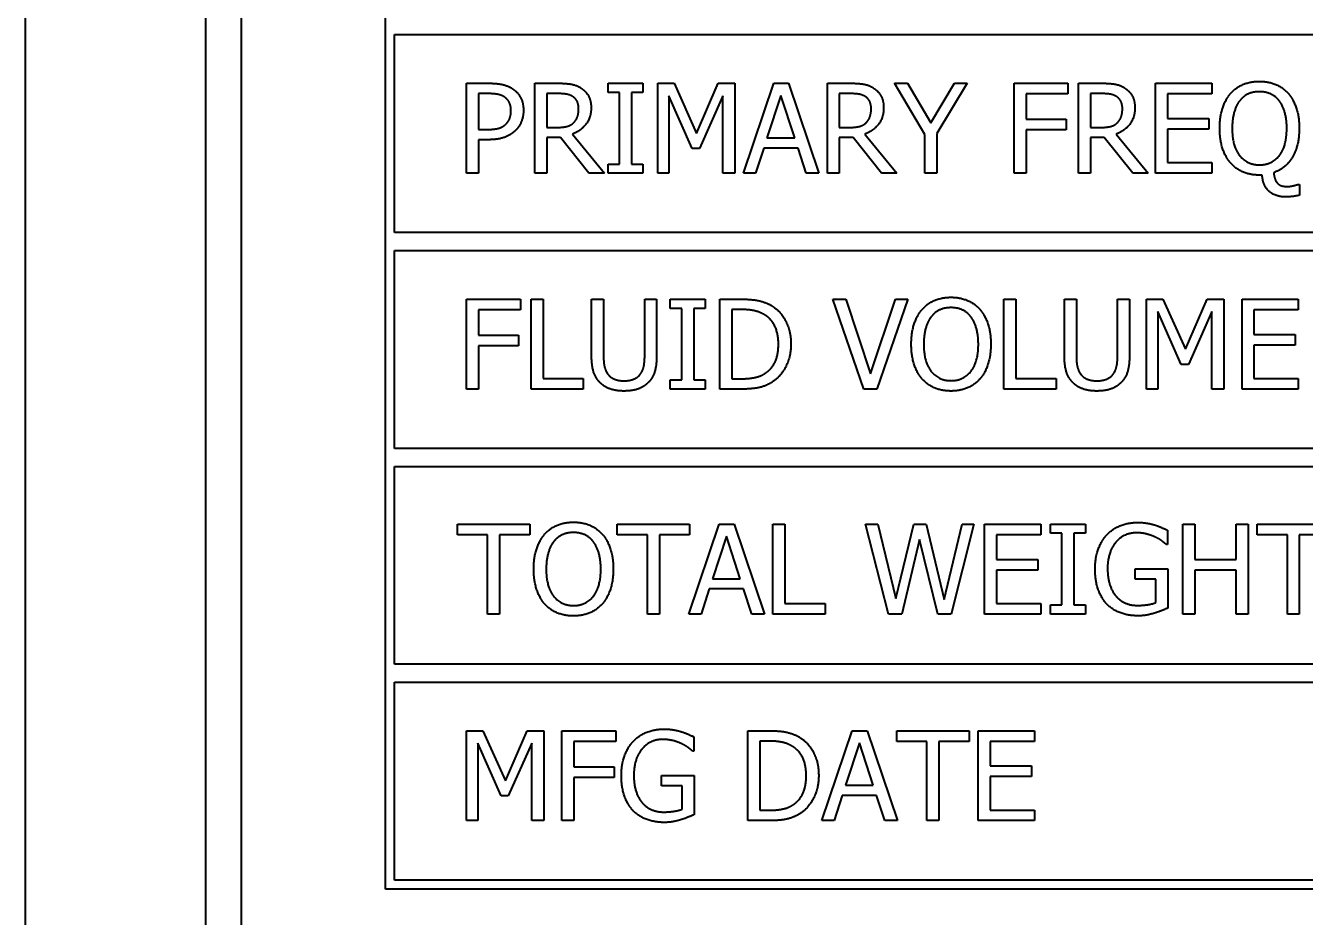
# Model space of a CAD drawing. Header units: millimetres. Extents: x 0 to 5945, y 0 to 4205.
# Drawn here: x 4494.17 to 4529.73, y 1309.2 to 1333.99 of the extents above; entities that cross this region are included whole.
import ezdxf

# ---------------------------------------------------------------- set-up
doc = ezdxf.new("R2010")
doc.units = ezdxf.units.MM
doc.header["$LTSCALE"] = 5
doc.layers.add('가시적인 것(ISO)', color=3, linetype='Continuous', lineweight=40)

msp = doc.modelspace()

# ---------------------------------------------------------------- linework, layer by layer
at = {"layer": '가시적인 것(ISO)'}
for p, q in [((4494.1704, 1277.9862), (4494.1704, 1397.9862)), ((4499.1704, 1387.9862), (4499.1704, 1287.9862)), ((4500.1704, 1288.9023), (4500.1704, 1387.0702)), ((4504.1704, 1309.9862), (4504.1704, 1357.9862)), ((4504.4204, 1328.2362), (4504.4204, 1333.7362)), ((4504.4204, 1333.7362), (4548.9204, 1333.7362)), ((4506.4236, 1329.8836), (4506.4236, 1332.3836)), ((4506.4236, 1332.3836), (4507.0517, 1332.3836)), ((4508.3199, 1332.3836), (4508.9641, 1332.3836)), ((4508.3199, 1329.8836), (4508.3199, 1332.3836)), ((4510.356, 1332.1283), (4510.356, 1332.3836)), ((4510.356, 1332.3836), (4511.3244, 1332.3836)), ((4510.674, 1332.1283), (4510.356, 1332.1283)), ((4510.674, 1330.1388), (4510.674, 1332.1283)), ((4511.3244, 1332.1283), (4511.0063, 1332.1283)), ((4511.0063, 1332.1283), (4511.0063, 1330.1388)), ((4511.3244, 1332.3836), (4511.3244, 1332.1283)), ((4511.7356, 1332.3836), (4512.1894, 1332.3836)), ((4511.7356, 1329.8836), (4511.7356, 1332.3836)), ((4512.1894, 1332.3836), (4512.8134, 1330.9918)), ((4512.8134, 1330.9918), (4513.4171, 1332.3836)), ((4513.4171, 1332.3836), (4513.8791, 1332.3836)), ((4513.8791, 1332.3836), (4513.8791, 1329.8836)), ((4514.1161, 1329.8836), (4514.9589, 1332.3836)), ((4514.9589, 1332.3836), (4515.3681, 1332.3836)), ((4515.3681, 1332.3836), (4516.2109, 1329.8836)), ((4516.4479, 1332.3836), (4517.0922, 1332.3836)), ((4516.4479, 1329.8836), (4516.4479, 1332.3836)), ((4518.3098, 1332.3836), (4518.6785, 1332.3836)), ((4519.1546, 1330.9553), (4518.3098, 1332.3836)), ((4518.6785, 1332.3836), (4519.3227, 1331.2835)), ((4519.3227, 1331.2835), (4519.9791, 1332.3836)), ((4520.3317, 1332.3836), (4519.4868, 1330.9897)), ((4519.9791, 1332.3836), (4520.3317, 1332.3836)), ((4521.6364, 1329.8836), (4521.6364, 1332.3836)), ((4521.6364, 1332.3836), (4523.1315, 1332.3836)), ((4523.1315, 1332.3836), (4523.1315, 1332.0878)), ((4523.4293, 1332.3836), (4524.0735, 1332.3836)), ((4523.4293, 1329.8836), (4523.4293, 1332.3836)), ((4525.5626, 1329.8836), (4525.5626, 1332.3836)), ((4525.5626, 1332.3836), (4527.1266, 1332.3836)), ((4527.1266, 1332.3836), (4527.1266, 1332.0878)), ((4507.0314, 1332.0959), (4506.7559, 1332.0959)), ((4506.7559, 1332.0959), (4506.7559, 1331.0991)), ((4508.9824, 1332.0959), (4508.6522, 1332.0959)), ((4508.6522, 1332.0959), (4508.6522, 1331.1559)), ((4512.6919, 1330.5724), (4512.0456, 1332.0371)), ((4512.0456, 1332.0371), (4512.0456, 1329.8836)), ((4513.5468, 1332.0371), (4512.8945, 1330.5724)), ((4513.5468, 1329.8836), (4513.5468, 1332.0371)), ((4515.1554, 1332.0432), (4514.7705, 1330.8662)), ((4515.5423, 1330.8662), (4515.1554, 1332.0432)), ((4517.1104, 1332.0959), (4516.7802, 1332.0959)), ((4516.7802, 1332.0959), (4516.7802, 1331.1559)), ((4523.1315, 1332.0878), (4521.9686, 1332.0878)), ((4521.9686, 1332.0878), (4521.9686, 1331.3828)), ((4524.0918, 1332.0959), (4523.7616, 1332.0959)), ((4523.7616, 1332.0959), (4523.7616, 1331.1559)), ((4527.1266, 1332.0878), (4525.8949, 1332.0878)), ((4525.8949, 1332.0878), (4525.8949, 1331.403)), ((4525.8949, 1331.403), (4527.0436, 1331.403)), ((4527.0436, 1331.403), (4527.0436, 1331.1072)), ((4506.7559, 1331.0991), (4506.9828, 1331.0991)), ((4508.6522, 1331.1559), (4508.9439, 1331.1559)), ((4516.7802, 1331.1559), (4517.0719, 1331.1559)), ((4521.9686, 1331.3828), (4523.0829, 1331.3828)), ((4523.0829, 1331.087), (4521.9686, 1331.087)), ((4521.9686, 1331.087), (4521.9686, 1329.8836)), ((4523.0829, 1331.3828), (4523.0829, 1331.087)), ((4523.7616, 1331.1559), (4524.0533, 1331.1559)), ((4527.0436, 1331.1072), (4525.8949, 1331.1072)), ((4525.8949, 1331.1072), (4525.8949, 1330.1794)), ((4507.0375, 1330.8155), (4506.7559, 1330.8155)), ((4506.7559, 1330.8155), (4506.7559, 1329.8836)), ((4509.033, 1330.8783), (4508.6522, 1330.8783)), ((4508.6522, 1330.8783), (4508.6522, 1329.8836)), ((4509.8231, 1329.8836), (4509.033, 1330.8783)), ((4509.3653, 1330.9715), (4510.2547, 1329.8836)), ((4514.7705, 1330.8662), (4515.5423, 1330.8662)), ((4517.1611, 1330.8783), (4516.7802, 1330.8783)), ((4516.7802, 1330.8783), (4516.7802, 1329.8836)), ((4517.9512, 1329.8836), (4517.1611, 1330.8783)), ((4517.4933, 1330.9715), (4518.3827, 1329.8836)), ((4519.1546, 1329.8836), (4519.1546, 1330.9553)), ((4519.4868, 1330.9897), (4519.4868, 1329.8836)), ((4524.1424, 1330.8783), (4523.7616, 1330.8783)), ((4523.7616, 1330.8783), (4523.7616, 1329.8836)), ((4524.9325, 1329.8836), (4524.1424, 1330.8783)), ((4524.4747, 1330.9715), (4525.3641, 1329.8836)), ((4512.8945, 1330.5724), (4512.6919, 1330.5724)), ((4514.6793, 1330.5825), (4514.4524, 1329.8836)), ((4515.6335, 1330.5825), (4514.6793, 1330.5825)), ((4515.8604, 1329.8836), (4515.6335, 1330.5825)), ((4510.356, 1329.8836), (4510.356, 1330.1388)), ((4510.356, 1330.1388), (4510.674, 1330.1388)), ((4511.0063, 1330.1388), (4511.3244, 1330.1388)), ((4511.3244, 1330.1388), (4511.3244, 1329.8836)), ((4525.8949, 1330.1794), (4527.1266, 1330.1794)), ((4527.1266, 1330.1794), (4527.1266, 1329.8836)), ((4506.7559, 1329.8836), (4506.4236, 1329.8836)), ((4508.6522, 1329.8836), (4508.3199, 1329.8836)), ((4510.2547, 1329.8836), (4509.8231, 1329.8836)), ((4511.3244, 1329.8836), (4510.356, 1329.8836)), ((4512.0456, 1329.8836), (4511.7356, 1329.8836)), ((4513.8791, 1329.8836), (4513.5468, 1329.8836)), ((4514.4524, 1329.8836), (4514.1161, 1329.8836)), ((4516.2109, 1329.8836), (4515.8604, 1329.8836)), ((4516.7802, 1329.8836), (4516.4479, 1329.8836)), ((4518.3827, 1329.8836), (4517.9512, 1329.8836)), ((4519.4868, 1329.8836), (4519.1546, 1329.8836)), ((4521.9686, 1329.8836), (4521.6364, 1329.8836)), ((4523.7616, 1329.8836), (4523.4293, 1329.8836)), ((4525.3641, 1329.8836), (4524.9325, 1329.8836)), ((4527.1266, 1329.8836), (4525.5626, 1329.8836)), ((4528.5306, 1329.8309), (4528.4536, 1329.8309)), ((4529.5233, 1329.5736), (4529.5679, 1329.5736)), ((4529.5679, 1329.5736), (4529.5679, 1329.2717)), ((4548.9204, 1328.2362), (4504.4204, 1328.2362)), ((4504.4204, 1322.2362), (4504.4204, 1327.7362)), ((4504.4204, 1327.7362), (4548.9204, 1327.7362)), ((4506.4236, 1323.8836), (4506.4236, 1326.3836)), ((4506.4236, 1326.3836), (4507.9188, 1326.3836)), ((4507.9188, 1326.0878), (4506.7559, 1326.0878)), ((4506.7559, 1326.0878), (4506.7559, 1325.3828)), ((4507.9188, 1326.3836), (4507.9188, 1326.0878)), ((4508.2166, 1323.8836), (4508.2166, 1326.3836)), ((4508.2166, 1326.3836), (4508.5488, 1326.3836)), ((4508.5488, 1326.3836), (4508.5488, 1324.1794)), ((4509.8961, 1324.8236), (4509.8961, 1326.3836)), ((4509.8961, 1326.3836), (4510.2283, 1326.3836)), ((4510.2283, 1326.3836), (4510.2283, 1324.8236)), ((4511.373, 1324.8155), (4511.373, 1326.3836)), ((4511.373, 1326.3836), (4511.7052, 1326.3836)), ((4511.7052, 1326.3836), (4511.7052, 1324.8236)), ((4512.0841, 1326.1283), (4512.0841, 1326.3836)), ((4512.0841, 1326.3836), (4513.0525, 1326.3836)), ((4512.4022, 1326.1283), (4512.0841, 1326.1283)), ((4512.4022, 1324.1388), (4512.4022, 1326.1283)), ((4513.0525, 1326.1283), (4512.7344, 1326.1283)), ((4512.7344, 1326.1283), (4512.7344, 1324.1388)), ((4513.0525, 1326.3836), (4513.0525, 1326.1283)), ((4513.4637, 1326.3836), (4514.033, 1326.3836)), ((4513.4637, 1323.8836), (4513.4637, 1326.3836)), ((4514.0492, 1326.0959), (4513.796, 1326.0959)), ((4513.796, 1326.0959), (4513.796, 1324.1713)), ((4517.4629, 1323.8836), (4516.6019, 1326.3836)), ((4516.6019, 1326.3836), (4516.9585, 1326.3836)), ((4516.9585, 1326.3836), (4517.6513, 1324.307)), ((4517.6513, 1324.307), (4518.3442, 1326.3836)), ((4518.6825, 1326.3836), (4517.8215, 1323.8836)), ((4518.3442, 1326.3836), (4518.6825, 1326.3836)), ((4521.3547, 1323.8836), (4521.3547, 1326.3836)), ((4521.3547, 1326.3836), (4521.687, 1326.3836)), ((4521.687, 1326.3836), (4521.687, 1324.1794)), ((4523.0342, 1324.8236), (4523.0342, 1326.3836)), ((4523.0342, 1326.3836), (4523.3665, 1326.3836)), ((4523.3665, 1326.3836), (4523.3665, 1324.8236)), ((4524.5112, 1324.8155), (4524.5112, 1326.3836)), ((4524.5112, 1326.3836), (4524.8434, 1326.3836)), ((4524.8434, 1326.3836), (4524.8434, 1324.8236)), ((4525.3195, 1326.3836), (4525.7733, 1326.3836)), ((4525.3195, 1323.8836), (4525.3195, 1326.3836)), ((4525.7733, 1326.3836), (4526.3973, 1324.9918)), ((4526.3973, 1324.9918), (4527.001, 1326.3836)), ((4527.001, 1326.3836), (4527.4629, 1326.3836)), ((4527.4629, 1326.3836), (4527.4629, 1323.8836)), ((4527.9694, 1323.8836), (4527.9694, 1326.3836)), ((4527.9694, 1326.3836), (4529.5334, 1326.3836)), ((4529.5334, 1326.0878), (4528.3017, 1326.0878)), ((4528.3017, 1326.0878), (4528.3017, 1325.403)), ((4529.5334, 1326.3836), (4529.5334, 1326.0878)), ((4526.2757, 1324.5724), (4525.6295, 1326.0371)), ((4525.6295, 1326.0371), (4525.6295, 1323.8836)), ((4527.1307, 1326.0371), (4526.4783, 1324.5724)), ((4527.1307, 1323.8836), (4527.1307, 1326.0371)), ((4506.7559, 1325.3828), (4507.8701, 1325.3828)), ((4507.8701, 1325.3828), (4507.8701, 1325.087)), ((4528.3017, 1325.403), (4529.4504, 1325.403)), ((4529.4504, 1325.403), (4529.4504, 1325.1072)), ((4507.8701, 1325.087), (4506.7559, 1325.087)), ((4506.7559, 1325.087), (4506.7559, 1323.8836)), ((4529.4504, 1325.1072), (4528.3017, 1325.1072)), ((4528.3017, 1325.1072), (4528.3017, 1324.1794)), ((4526.4783, 1324.5724), (4526.2757, 1324.5724)), ((4508.5488, 1324.1794), (4509.6651, 1324.1794)), ((4509.6651, 1324.1794), (4509.6651, 1323.8836)), ((4512.0841, 1323.8836), (4512.0841, 1324.1388)), ((4512.0841, 1324.1388), (4512.4022, 1324.1388)), ((4512.7344, 1324.1388), (4513.0525, 1324.1388)), ((4513.0525, 1324.1388), (4513.0525, 1323.8836)), ((4513.796, 1324.1713), (4514.0492, 1324.1713)), ((4521.687, 1324.1794), (4522.8033, 1324.1794)), ((4522.8033, 1324.1794), (4522.8033, 1323.8836)), ((4528.3017, 1324.1794), (4529.5334, 1324.1794)), ((4529.5334, 1324.1794), (4529.5334, 1323.8836)), ((4506.7559, 1323.8836), (4506.4236, 1323.8836)), ((4509.6651, 1323.8836), (4508.2166, 1323.8836)), ((4513.0525, 1323.8836), (4512.0841, 1323.8836)), ((4514.0391, 1323.8836), (4513.4637, 1323.8836)), ((4517.8215, 1323.8836), (4517.4629, 1323.8836)), ((4522.8033, 1323.8836), (4521.3547, 1323.8836)), ((4525.6295, 1323.8836), (4525.3195, 1323.8836)), ((4527.4629, 1323.8836), (4527.1307, 1323.8836)), ((4529.5334, 1323.8836), (4527.9694, 1323.8836)), ((4548.9204, 1322.2362), (4504.4204, 1322.2362)), ((4504.4204, 1316.2362), (4504.4204, 1321.7362)), ((4504.4204, 1321.7362), (4548.9204, 1321.7362)), ((4506.1684, 1319.8378), (4506.1684, 1320.1336)), ((4506.1684, 1320.1336), (4508.1781, 1320.1336)), ((4508.1781, 1320.1336), (4508.1781, 1319.8378)), ((4510.6092, 1319.8378), (4510.6092, 1320.1336)), ((4510.6092, 1320.1336), (4512.6189, 1320.1336)), ((4512.6027, 1317.6336), (4513.4455, 1320.1336)), ((4512.6189, 1320.1336), (4512.6189, 1319.8378)), ((4513.4455, 1320.1336), (4513.8547, 1320.1336)), ((4513.8547, 1320.1336), (4514.6975, 1317.6336)), ((4514.9346, 1317.6336), (4514.9346, 1320.1336)), ((4514.9346, 1320.1336), (4515.2668, 1320.1336)), ((4515.2668, 1320.1336), (4515.2668, 1317.9294)), ((4518.1477, 1317.6336), (4517.5095, 1320.1336)), ((4517.5095, 1320.1336), (4517.8519, 1320.1336)), ((4517.8519, 1320.1336), (4518.3543, 1318.061)), ((4518.3543, 1318.061), (4518.8527, 1320.1336)), ((4518.8527, 1320.1336), (4519.1911, 1320.1336)), ((4519.1911, 1320.1336), (4519.6935, 1318.0367)), ((4519.6935, 1318.0367), (4520.1939, 1320.1336)), ((4520.5201, 1320.1336), (4519.892, 1317.6336)), ((4520.1939, 1320.1336), (4520.5201, 1320.1336)), ((4520.8179, 1317.6336), (4520.8179, 1320.1336)), ((4520.8179, 1320.1336), (4522.3819, 1320.1336)), ((4522.3819, 1320.1336), (4522.3819, 1319.8378)), ((4522.6493, 1319.8783), (4522.6493, 1320.1336)), ((4522.6493, 1320.1336), (4523.6177, 1320.1336)), ((4523.6177, 1320.1336), (4523.6177, 1319.8783)), ((4526.3244, 1317.6336), (4526.3244, 1320.1336)), ((4526.3244, 1320.1336), (4526.6566, 1320.1336)), ((4526.6566, 1320.1336), (4526.6566, 1319.153)), ((4527.8073, 1319.153), (4527.8073, 1320.1336)), ((4527.8073, 1320.1336), (4528.1396, 1320.1336)), ((4528.1396, 1320.1336), (4528.1396, 1317.6336)), ((4528.3908, 1319.8378), (4528.3908, 1320.1336)), ((4528.3908, 1320.1336), (4530.4005, 1320.1336)), ((4507.0071, 1319.8378), (4506.1684, 1319.8378)), ((4507.0071, 1317.6336), (4507.0071, 1319.8378)), ((4507.3394, 1319.8378), (4507.3394, 1317.6336)), ((4508.1781, 1319.8378), (4507.3394, 1319.8378)), ((4511.4479, 1319.8378), (4510.6092, 1319.8378)), ((4511.4479, 1317.6336), (4511.4479, 1319.8378)), ((4512.6189, 1319.8378), (4511.7802, 1319.8378)), ((4511.7802, 1319.8378), (4511.7802, 1317.6336)), ((4513.642, 1319.7932), (4513.2571, 1318.6162)), ((4514.029, 1318.6162), (4513.642, 1319.7932)), ((4519.0107, 1319.7081), (4518.5164, 1317.6336)), ((4519.5193, 1317.6336), (4519.0107, 1319.7081)), ((4522.3819, 1319.8378), (4521.1501, 1319.8378)), ((4521.1501, 1319.8378), (4521.1501, 1319.153)), ((4522.9674, 1319.8783), (4522.6493, 1319.8783)), ((4522.9674, 1317.8888), (4522.9674, 1319.8783)), ((4523.6177, 1319.8783), (4523.2996, 1319.8783)), ((4523.2996, 1319.8783), (4523.2996, 1317.8888)), ((4525.8969, 1319.9634), (4525.8969, 1319.5623)), ((4529.2295, 1319.8378), (4528.3908, 1319.8378)), ((4529.2295, 1317.6336), (4529.2295, 1319.8378)), ((4529.5618, 1319.8378), (4529.5618, 1317.6336)), ((4530.4005, 1319.8378), (4529.5618, 1319.8378)), ((4525.8969, 1319.5623), (4525.8685, 1319.5623)), ((4521.1501, 1319.153), (4522.2988, 1319.153)), ((4522.2988, 1319.153), (4522.2988, 1318.8572)), ((4526.6566, 1319.153), (4527.8073, 1319.153)), ((4513.2571, 1318.6162), (4514.029, 1318.6162)), ((4521.1501, 1318.8572), (4521.1501, 1317.9294)), ((4522.2988, 1318.8572), (4521.1501, 1318.8572)), ((4524.9994, 1318.5999), (4524.9994, 1318.8917)), ((4524.9994, 1318.8917), (4525.907, 1318.8917)), ((4525.5788, 1318.5999), (4524.9994, 1318.5999)), ((4525.5788, 1317.9537), (4525.5788, 1318.5999)), ((4525.907, 1318.8917), (4525.907, 1317.7997)), ((4527.8073, 1318.8572), (4526.6566, 1318.8572)), ((4526.6566, 1318.8572), (4526.6566, 1317.6336)), ((4527.8073, 1317.6336), (4527.8073, 1318.8572)), ((4513.1659, 1318.3325), (4512.939, 1317.6336)), ((4514.1201, 1318.3325), (4513.1659, 1318.3325)), ((4514.347, 1317.6336), (4514.1201, 1318.3325)), ((4515.2668, 1317.9294), (4516.3831, 1317.9294)), ((4516.3831, 1317.9294), (4516.3831, 1317.6336)), ((4521.1501, 1317.9294), (4522.3819, 1317.9294)), ((4522.3819, 1317.9294), (4522.3819, 1317.6336)), ((4522.6493, 1317.6336), (4522.6493, 1317.8888)), ((4522.6493, 1317.8888), (4522.9674, 1317.8888)), ((4523.2996, 1317.8888), (4523.6177, 1317.8888)), ((4523.6177, 1317.8888), (4523.6177, 1317.6336)), ((4507.3394, 1317.6336), (4507.0071, 1317.6336)), ((4511.7802, 1317.6336), (4511.4479, 1317.6336)), ((4512.939, 1317.6336), (4512.6027, 1317.6336)), ((4514.6975, 1317.6336), (4514.347, 1317.6336)), ((4516.3831, 1317.6336), (4514.9346, 1317.6336)), ((4518.5164, 1317.6336), (4518.1477, 1317.6336)), ((4519.892, 1317.6336), (4519.5193, 1317.6336)), ((4522.3819, 1317.6336), (4520.8179, 1317.6336)), ((4523.6177, 1317.6336), (4522.6493, 1317.6336)), ((4526.6566, 1317.6336), (4526.3244, 1317.6336)), ((4528.1396, 1317.6336), (4527.8073, 1317.6336)), ((4529.5618, 1317.6336), (4529.2295, 1317.6336)), ((4548.9204, 1316.2362), (4504.4204, 1316.2362)), ((4504.4204, 1310.2362), (4504.4204, 1315.7362)), ((4504.4204, 1315.7362), (4548.9204, 1315.7362)), ((4506.4236, 1311.8917), (4506.4236, 1314.3917)), ((4506.4236, 1314.3917), (4506.8774, 1314.3917)), ((4506.8774, 1314.3917), (4507.5014, 1312.9999)), ((4507.5014, 1312.9999), (4508.1052, 1314.3917)), ((4508.1052, 1314.3917), (4508.5671, 1314.3917)), ((4508.5671, 1314.3917), (4508.5671, 1311.8917)), ((4509.0735, 1311.8917), (4509.0735, 1314.3917)), ((4509.0735, 1314.3917), (4510.5687, 1314.3917)), ((4510.5687, 1314.3917), (4510.5687, 1314.0959)), ((4514.2356, 1311.8917), (4514.2356, 1314.3917)), ((4514.2356, 1314.3917), (4514.8049, 1314.3917)), ((4516.298, 1311.8917), (4517.1408, 1314.3917)), ((4517.1408, 1314.3917), (4517.55, 1314.3917)), ((4517.55, 1314.3917), (4518.3928, 1311.8917)), ((4518.3746, 1314.0959), (4518.3746, 1314.3917)), ((4518.3746, 1314.3917), (4520.3843, 1314.3917)), ((4520.3843, 1314.3917), (4520.3843, 1314.0959)), ((4520.6376, 1311.8917), (4520.6376, 1314.3917)), ((4520.6376, 1314.3917), (4522.2016, 1314.3917)), ((4522.2016, 1314.3917), (4522.2016, 1314.0959)), ((4507.3799, 1312.5805), (4506.7336, 1314.0452)), ((4506.7336, 1314.0452), (4506.7336, 1311.8917)), ((4508.2348, 1314.0452), (4507.5825, 1312.5805)), ((4508.2348, 1311.8917), (4508.2348, 1314.0452)), ((4510.5687, 1314.0959), (4509.4058, 1314.0959)), ((4509.4058, 1314.0959), (4509.4058, 1313.3909)), ((4512.7344, 1314.2215), (4512.7344, 1313.8204)), ((4514.5679, 1314.104), (4514.5679, 1312.1794)), ((4514.8211, 1314.104), (4514.5679, 1314.104)), ((4517.3373, 1314.0513), (4516.9524, 1312.8743)), ((4517.7243, 1312.8743), (4517.3373, 1314.0513)), ((4519.2133, 1314.0959), (4518.3746, 1314.0959)), ((4519.2133, 1311.8917), (4519.2133, 1314.0959)), ((4519.5456, 1314.0959), (4519.5456, 1311.8917)), ((4520.3843, 1314.0959), (4519.5456, 1314.0959)), ((4522.2016, 1314.0959), (4520.9698, 1314.0959)), ((4520.9698, 1314.0959), (4520.9698, 1313.4111)), ((4512.7344, 1313.8204), (4512.706, 1313.8204)), ((4509.4058, 1313.3909), (4510.5201, 1313.3909)), ((4510.5201, 1313.3909), (4510.5201, 1313.0951)), ((4520.9698, 1313.4111), (4522.1185, 1313.4111)), ((4522.1185, 1313.4111), (4522.1185, 1313.1153)), ((4510.5201, 1313.0951), (4509.4058, 1313.0951)), ((4509.4058, 1313.0951), (4509.4058, 1311.8917)), ((4511.8369, 1312.858), (4511.8369, 1313.1498)), ((4511.8369, 1313.1498), (4512.7445, 1313.1498)), ((4512.7445, 1313.1498), (4512.7445, 1312.0578)), ((4522.1185, 1313.1153), (4520.9698, 1313.1153)), ((4520.9698, 1313.1153), (4520.9698, 1312.1875)), ((4507.5825, 1312.5805), (4507.3799, 1312.5805)), ((4512.4163, 1312.858), (4511.8369, 1312.858)), ((4512.4163, 1312.2118), (4512.4163, 1312.858)), ((4516.8612, 1312.5906), (4516.6343, 1311.8917)), ((4517.8154, 1312.5906), (4516.8612, 1312.5906)), ((4516.9524, 1312.8743), (4517.7243, 1312.8743)), ((4518.0423, 1311.8917), (4517.8154, 1312.5906)), ((4520.9698, 1312.1875), (4522.2016, 1312.1875)), ((4522.2016, 1312.1875), (4522.2016, 1311.8917)), ((4506.7336, 1311.8917), (4506.4236, 1311.8917)), ((4508.5671, 1311.8917), (4508.2348, 1311.8917)), ((4509.4058, 1311.8917), (4509.0735, 1311.8917)), ((4514.811, 1311.8917), (4514.2356, 1311.8917)), ((4514.5679, 1312.1794), (4514.8211, 1312.1794)), ((4516.6343, 1311.8917), (4516.298, 1311.8917)), ((4518.3928, 1311.8917), (4518.0423, 1311.8917)), ((4519.5456, 1311.8917), (4519.2133, 1311.8917)), ((4522.2016, 1311.8917), (4520.6376, 1311.8917)), ((4548.9204, 1310.2362), (4504.4204, 1310.2362)), ((4549.1704, 1309.9862), (4504.1704, 1309.9862))]:
    msp.add_line(p, q, dxfattribs=at)
for points in [[(4507.0517, 1332.3836), (4507.2745, 1332.3836), (4507.5865, 1332.3106), (4507.706, 1332.2276)], [(4507.706, 1332.2276), (4507.8458, 1332.1324), (4508.0039, 1331.8386), (4508.0039, 1331.6299)], [(4508.9641, 1332.3836), (4509.1789, 1332.3836), (4509.4686, 1332.337), (4509.6003, 1332.2519)], [(4509.6003, 1332.2519), (4509.732, 1332.1668), (4509.8839, 1331.9014), (4509.8839, 1331.7049)], [(4517.0922, 1332.3836), (4517.3069, 1332.3836), (4517.5966, 1332.337), (4517.7283, 1332.2519)], [(4517.7283, 1332.2519), (4517.86, 1332.1668), (4518.012, 1331.9014), (4518.012, 1331.7049)], [(4524.0735, 1332.3836), (4524.2883, 1332.3836), (4524.578, 1332.337), (4524.7097, 1332.2519)], [(4524.7097, 1332.2519), (4524.8414, 1332.1668), (4524.9933, 1331.9014), (4524.9933, 1331.7049)], [(4527.6493, 1332.0959), (4527.7952, 1332.264), (4528.2024, 1332.4362), (4528.4536, 1332.4362)], [(4528.4556, 1332.1486), (4528.2753, 1332.1486), (4528.0039, 1332.023), (4527.9005, 1331.8892)], [(4528.4536, 1332.4362), (4528.7089, 1332.4362), (4529.1181, 1332.258), (4529.2599, 1332.0959)], [(4529.0087, 1331.8892), (4528.9094, 1332.0189), (4528.6299, 1332.1486), (4528.4556, 1332.1486)], [(4507.4771, 1332.0007), (4507.3981, 1332.0533), (4507.1874, 1332.0959), (4507.0314, 1332.0959)], [(4507.6574, 1331.6198), (4507.6574, 1331.7495), (4507.5683, 1331.9399), (4507.4771, 1332.0007)], [(4509.3795, 1332.0108), (4509.3086, 1332.0574), (4509.1201, 1332.0959), (4508.9824, 1332.0959)], [(4509.5375, 1331.6785), (4509.5375, 1331.7879), (4509.4605, 1331.9561), (4509.3795, 1332.0108)], [(4517.5075, 1332.0108), (4517.4366, 1332.0574), (4517.2482, 1332.0959), (4517.1104, 1332.0959)], [(4517.6655, 1331.6785), (4517.6655, 1331.7879), (4517.5885, 1331.9561), (4517.5075, 1332.0108)], [(4524.4889, 1332.0108), (4524.418, 1332.0574), (4524.2295, 1332.0959), (4524.0918, 1332.0959)], [(4524.6469, 1331.6785), (4524.6469, 1331.7879), (4524.5699, 1331.9561), (4524.4889, 1332.0108)], [(4527.3495, 1331.1315), (4527.3495, 1331.4476), (4527.5055, 1331.9257), (4527.6493, 1332.0959)], [(4527.9005, 1331.8892), (4527.8013, 1331.7616), (4527.6959, 1331.3747), (4527.6959, 1331.1315)], [(4529.2133, 1331.1315), (4529.2133, 1331.3807), (4529.106, 1331.7636), (4529.0087, 1331.8892)], [(4529.2599, 1332.0959), (4529.4017, 1331.9318), (4529.5598, 1331.4435), (4529.5598, 1331.1315)], [(4507.5156, 1331.2491), (4507.5906, 1331.324), (4507.6574, 1331.5003), (4507.6574, 1331.6198)], [(4508.0039, 1331.6299), (4508.0039, 1331.4679), (4507.8884, 1331.1761), (4507.7851, 1331.0748)], [(4509.8839, 1331.7049), (4509.8839, 1331.4314), (4509.6043, 1331.0606), (4509.3653, 1330.9715)], [(4509.3957, 1331.2855), (4509.4686, 1331.3544), (4509.5375, 1331.5489), (4509.5375, 1331.6785)], [(4518.012, 1331.7049), (4518.012, 1331.4314), (4517.7324, 1331.0606), (4517.4933, 1330.9715)], [(4517.5237, 1331.2855), (4517.5966, 1331.3544), (4517.6655, 1331.5489), (4517.6655, 1331.6785)], [(4524.9933, 1331.7049), (4524.9933, 1331.4314), (4524.7137, 1331.0606), (4524.4747, 1330.9715)], [(4524.5051, 1331.2855), (4524.578, 1331.3544), (4524.6469, 1331.5489), (4524.6469, 1331.6785)], [(4506.9828, 1331.0991), (4507.1854, 1331.0991), (4507.4346, 1331.164), (4507.5156, 1331.2491)], [(4507.7851, 1331.0748), (4507.6554, 1330.9472), (4507.3049, 1330.8155), (4507.0375, 1330.8155)], [(4508.9439, 1331.1559), (4509.0877, 1331.1559), (4509.3167, 1331.2065), (4509.3957, 1331.2855)], [(4517.0719, 1331.1559), (4517.2158, 1331.1559), (4517.4447, 1331.2065), (4517.5237, 1331.2855)], [(4524.0533, 1331.1559), (4524.1971, 1331.1559), (4524.4261, 1331.2065), (4524.5051, 1331.2855)], [(4527.6473, 1330.1713), (4527.5035, 1330.3374), (4527.3495, 1330.8236), (4527.3495, 1331.1315)], [(4527.6959, 1331.1315), (4527.6959, 1330.6392), (4528.1092, 1330.1145), (4528.4556, 1330.1145)], [(4528.4556, 1330.1145), (4528.8021, 1330.1145), (4529.2133, 1330.6392), (4529.2133, 1331.1315)], [(4529.5598, 1331.1315), (4529.5598, 1330.6453), (4529.1809, 1330.0132), (4528.8507, 1329.9018)], [(4528.4536, 1329.8309), (4528.2004, 1329.8309), (4527.7932, 1330.0031), (4527.6473, 1330.1713)], [(4529.1789, 1329.2251), (4528.8973, 1329.2251), (4528.5468, 1329.5392), (4528.5306, 1329.8309)], [(4528.8507, 1329.9018), (4528.8588, 1329.8086), (4528.9074, 1329.6587), (4528.9459, 1329.6162)], [(4528.9459, 1329.6162), (4528.9925, 1329.5635), (4529.1201, 1329.5149), (4529.2336, 1329.5149)], [(4529.5679, 1329.2717), (4529.4767, 1329.2495), (4529.2782, 1329.2251), (4529.1789, 1329.2251)], [(4529.2336, 1329.5149), (4529.3005, 1329.5149), (4529.4828, 1329.5574), (4529.5233, 1329.5736)], [(4519.0796, 1326.0979), (4519.2255, 1326.264), (4519.6327, 1326.4362), (4519.8839, 1326.4362)], [(4519.8839, 1326.4362), (4520.1392, 1326.4362), (4520.5484, 1326.258), (4520.6902, 1326.0979)], [(4514.033, 1326.3836), (4514.3855, 1326.3836), (4514.7867, 1326.2782), (4514.9285, 1326.185)], [(4514.7097, 1325.946), (4514.576, 1326.025), (4514.2741, 1326.0959), (4514.0492, 1326.0959)], [(4514.9285, 1326.185), (4515.1696, 1326.025), (4515.435, 1325.4962), (4515.435, 1325.1315)], [(4518.7798, 1325.1336), (4518.7798, 1325.4476), (4518.9358, 1325.9257), (4519.0796, 1326.0979)], [(4519.8859, 1326.1486), (4519.7056, 1326.1486), (4519.4342, 1326.023), (4519.3308, 1325.8892)], [(4520.439, 1325.8892), (4520.3398, 1326.0189), (4520.0602, 1326.1486), (4519.8859, 1326.1486)], [(4520.6902, 1326.0979), (4520.8321, 1325.9318), (4520.9901, 1325.4456), (4520.9901, 1325.1336)], [(4515.0885, 1325.1356), (4515.0885, 1325.4233), (4514.8981, 1325.8305), (4514.7097, 1325.946)], [(4519.3308, 1325.8892), (4519.2316, 1325.7616), (4519.1262, 1325.3767), (4519.1262, 1325.1336)], [(4520.6436, 1325.1336), (4520.6436, 1325.3807), (4520.5363, 1325.7636), (4520.439, 1325.8892)], [(4514.7401, 1324.3374), (4514.9143, 1324.4549), (4515.0885, 1324.8439), (4515.0885, 1325.1356)], [(4515.435, 1325.1315), (4515.435, 1324.7892), (4515.1574, 1324.2381), (4514.9244, 1324.0841)], [(4519.0776, 1324.1713), (4518.9338, 1324.3374), (4518.7798, 1324.8256), (4518.7798, 1325.1336)], [(4519.1262, 1325.1336), (4519.1262, 1324.6413), (4519.5395, 1324.1186), (4519.8859, 1324.1186)], [(4519.8859, 1324.1186), (4520.2324, 1324.1186), (4520.6436, 1324.6413), (4520.6436, 1325.1336)], [(4520.9901, 1325.1336), (4520.9901, 1324.8297), (4520.8361, 1324.3374), (4520.6902, 1324.1713)], [(4510.1351, 1324.0619), (4510.0035, 1324.1915), (4509.8961, 1324.5562), (4509.8961, 1324.8236)], [(4510.2283, 1324.8236), (4510.2283, 1324.6494), (4510.2729, 1324.4144), (4510.3357, 1324.3191)], [(4511.2656, 1324.3191), (4511.3284, 1324.4144), (4511.373, 1324.6473), (4511.373, 1324.8155)], [(4511.7052, 1324.8236), (4511.7052, 1324.5623), (4511.5999, 1324.1895), (4511.4662, 1324.0619)], [(4523.2733, 1324.0619), (4523.1416, 1324.1915), (4523.0342, 1324.5562), (4523.0342, 1324.8236)], [(4523.3665, 1324.8236), (4523.3665, 1324.6494), (4523.4111, 1324.4144), (4523.4739, 1324.3191)], [(4524.4038, 1324.3191), (4524.4666, 1324.4144), (4524.5112, 1324.6473), (4524.5112, 1324.8155)], [(4524.8434, 1324.8236), (4524.8434, 1324.5623), (4524.7381, 1324.1895), (4524.6043, 1324.0619)], [(4510.3357, 1324.3191), (4510.4026, 1324.2179), (4510.6335, 1324.1145), (4510.7996, 1324.1145)], [(4510.7996, 1324.1145), (4510.9556, 1324.1145), (4511.1988, 1324.2179), (4511.2656, 1324.3191)], [(4514.0492, 1324.1713), (4514.2701, 1324.1713), (4514.6043, 1324.2422), (4514.7401, 1324.3374)], [(4523.4739, 1324.3191), (4523.5407, 1324.2179), (4523.7717, 1324.1145), (4523.9378, 1324.1145)], [(4523.9378, 1324.1145), (4524.0938, 1324.1145), (4524.3369, 1324.2179), (4524.4038, 1324.3191)], [(4510.7996, 1323.8309), (4510.5788, 1323.8309), (4510.2506, 1323.9464), (4510.1351, 1324.0619)], [(4511.4662, 1324.0619), (4511.3466, 1323.9444), (4511.0306, 1323.8309), (4510.7996, 1323.8309)], [(4514.9244, 1324.0841), (4514.734, 1323.9646), (4514.343, 1323.8836), (4514.0391, 1323.8836)], [(4519.8839, 1323.8309), (4519.6307, 1323.8309), (4519.2255, 1324.0031), (4519.0776, 1324.1713)], [(4520.6902, 1324.1713), (4520.5363, 1323.997), (4520.1291, 1323.8309), (4519.8839, 1323.8309)], [(4523.9378, 1323.8309), (4523.717, 1323.8309), (4523.3888, 1323.9464), (4523.2733, 1324.0619)], [(4524.6043, 1324.0619), (4524.4848, 1323.9444), (4524.1688, 1323.8309), (4523.9378, 1323.8309)], [(4508.5894, 1319.8479), (4508.7352, 1320.014), (4509.1424, 1320.1862), (4509.3936, 1320.1862)], [(4509.3936, 1320.1862), (4509.6489, 1320.1862), (4510.0582, 1320.008), (4510.2, 1319.8479)], [(4524.2154, 1319.8358), (4524.3673, 1319.9999), (4524.813, 1320.1781), (4525.0784, 1320.1781)], [(4525.0784, 1320.1781), (4525.206, 1320.1781), (4525.437, 1320.1417), (4525.5423, 1320.1093)], [(4525.5423, 1320.1093), (4525.6274, 1320.085), (4525.8341, 1319.9958), (4525.8969, 1319.9634)], [(4508.2895, 1318.8836), (4508.2895, 1319.1976), (4508.4455, 1319.6757), (4508.5894, 1319.8479)], [(4509.3957, 1319.8986), (4509.2154, 1319.8986), (4508.9439, 1319.773), (4508.8406, 1319.6392)], [(4509.9488, 1319.6392), (4509.8495, 1319.7689), (4509.5699, 1319.8986), (4509.3957, 1319.8986)], [(4510.2, 1319.8479), (4510.3418, 1319.6818), (4510.4998, 1319.1956), (4510.4998, 1318.8836)], [(4523.8872, 1318.8856), (4523.8872, 1319.1875), (4524.0573, 1319.6656), (4524.2154, 1319.8358)], [(4525.0399, 1319.8905), (4524.6793, 1319.8905), (4524.2336, 1319.3475), (4524.2336, 1318.8957)], [(4525.5525, 1319.773), (4525.4512, 1319.8236), (4525.1898, 1319.8905), (4525.0399, 1319.8905)], [(4525.8685, 1319.5623), (4525.8057, 1319.617), (4525.674, 1319.7162), (4525.5525, 1319.773)], [(4508.8406, 1319.6392), (4508.7413, 1319.5116), (4508.6359, 1319.1267), (4508.6359, 1318.8836)], [(4510.1534, 1318.8836), (4510.1534, 1319.1307), (4510.046, 1319.5136), (4509.9488, 1319.6392)], [(4508.5873, 1317.9213), (4508.4435, 1318.0874), (4508.2895, 1318.5756), (4508.2895, 1318.8836)], [(4508.6359, 1318.8836), (4508.6359, 1318.3913), (4509.0492, 1317.8686), (4509.3957, 1317.8686)], [(4509.3957, 1317.8686), (4509.7421, 1317.8686), (4510.1534, 1318.3913), (4510.1534, 1318.8836)], [(4510.4998, 1318.8836), (4510.4998, 1318.5797), (4510.3458, 1318.0874), (4510.2, 1317.9213)], [(4524.2133, 1317.9111), (4524.0553, 1318.0773), (4523.8872, 1318.5675), (4523.8872, 1318.8856)], [(4524.2336, 1318.8957), (4524.2336, 1318.6445), (4524.3511, 1318.2677), (4524.4625, 1318.138)], [(4509.3936, 1317.5809), (4509.1404, 1317.5809), (4508.7352, 1317.7531), (4508.5873, 1317.9213)], [(4510.2, 1317.9213), (4510.046, 1317.747), (4509.6388, 1317.5809), (4509.3936, 1317.5809)], [(4525.0764, 1317.585), (4524.811, 1317.585), (4524.3714, 1317.747), (4524.2133, 1317.9111)], [(4524.4625, 1318.138), (4524.5699, 1318.0084), (4524.8738, 1317.8726), (4525.0642, 1317.8726)], [(4525.0642, 1317.8726), (4525.204, 1317.8726), (4525.4836, 1317.9132), (4525.5788, 1317.9537)], [(4525.5383, 1317.6579), (4525.4147, 1317.6214), (4525.2162, 1317.585), (4525.0764, 1317.585)], [(4525.907, 1317.7997), (4525.8442, 1317.7713), (4525.6295, 1317.6842), (4525.5383, 1317.6579)], [(4511.0529, 1314.0939), (4511.2048, 1314.258), (4511.6505, 1314.4362), (4511.9159, 1314.4362)], [(4511.9159, 1314.4362), (4512.0436, 1314.4362), (4512.2745, 1314.3998), (4512.3799, 1314.3674)], [(4512.3799, 1314.3674), (4512.465, 1314.3431), (4512.6716, 1314.2539), (4512.7344, 1314.2215)], [(4514.8049, 1314.3917), (4515.1574, 1314.3917), (4515.5586, 1314.2863), (4515.7004, 1314.1931)], [(4510.7247, 1313.1437), (4510.7247, 1313.4456), (4510.8949, 1313.9237), (4511.0529, 1314.0939)], [(4511.8774, 1314.1486), (4511.5168, 1314.1486), (4511.0711, 1313.6056), (4511.0711, 1313.1538)], [(4512.39, 1314.0311), (4512.2887, 1314.0817), (4512.0274, 1314.1486), (4511.8774, 1314.1486)], [(4512.706, 1313.8204), (4512.6432, 1313.8751), (4512.5116, 1313.9743), (4512.39, 1314.0311)], [(4515.4816, 1313.9541), (4515.3479, 1314.0331), (4515.046, 1314.104), (4514.8211, 1314.104)], [(4515.7004, 1314.1931), (4515.9415, 1314.0331), (4516.2069, 1313.5043), (4516.2069, 1313.1397)], [(4515.8604, 1313.1437), (4515.8604, 1313.4314), (4515.67, 1313.8386), (4515.4816, 1313.9541)], [(4511.0509, 1312.1692), (4510.8928, 1312.3354), (4510.7247, 1312.8256), (4510.7247, 1313.1437)], [(4511.0711, 1313.1538), (4511.0711, 1312.9026), (4511.1886, 1312.5258), (4511.3, 1312.3961)], [(4515.512, 1312.3455), (4515.6862, 1312.463), (4515.8604, 1312.852), (4515.8604, 1313.1437)], [(4516.2069, 1313.1397), (4516.2069, 1312.7973), (4515.9293, 1312.2462), (4515.6963, 1312.0922)], [(4511.3, 1312.3961), (4511.4074, 1312.2665), (4511.7113, 1312.1307), (4511.9017, 1312.1307)], [(4511.9017, 1312.1307), (4512.0415, 1312.1307), (4512.3211, 1312.1713), (4512.4163, 1312.2118)], [(4514.8211, 1312.1794), (4515.0419, 1312.1794), (4515.3762, 1312.2503), (4515.512, 1312.3455)], [(4511.9139, 1311.8431), (4511.6485, 1311.8431), (4511.2089, 1312.0051), (4511.0509, 1312.1692)], [(4512.3758, 1311.916), (4512.2522, 1311.8795), (4512.0537, 1311.8431), (4511.9139, 1311.8431)], [(4512.7445, 1312.0578), (4512.6817, 1312.0294), (4512.467, 1311.9423), (4512.3758, 1311.916)], [(4515.6963, 1312.0922), (4515.5059, 1311.9727), (4515.1149, 1311.8917), (4514.811, 1311.8917)]]:
    msp.add_open_spline(points, degree=2, dxfattribs=at)

doc.saveas('drawing.dxf')
